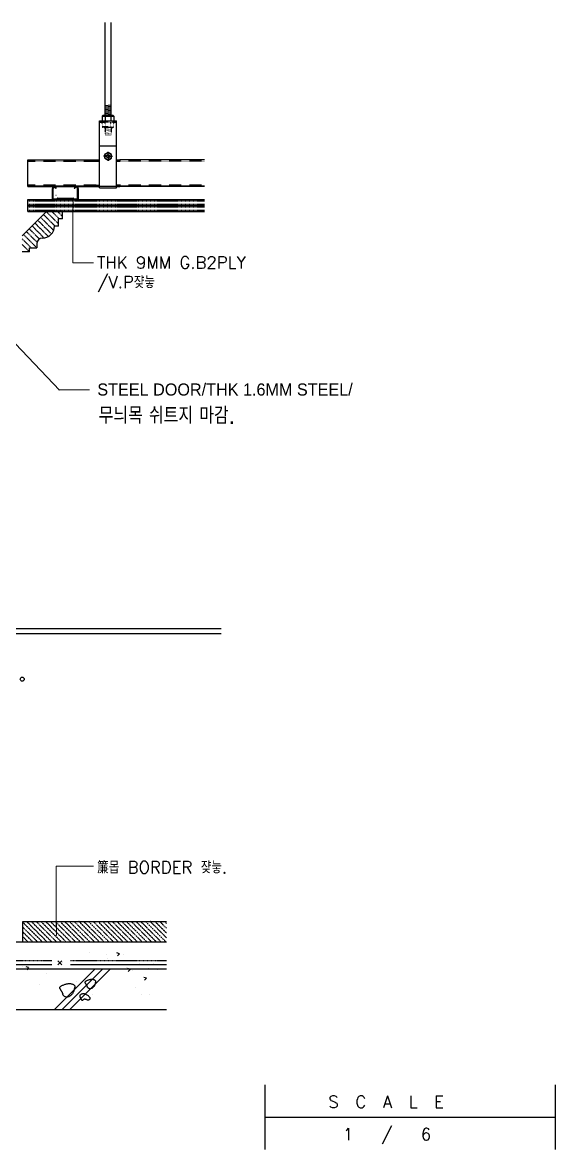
# Model space of a CAD drawing. Header units: inches. Extents: x -1249499 to 290957, y -589671 to 1013543.
# Drawn here: x -885270 to -884478, y 252000 to 253678 of the extents above; entities that cross this region are included whole.
import ezdxf

# ---------------------------------------------------------------- set-up
doc = ezdxf.new("R2010")
doc.units = ezdxf.units.IN
doc.header["$MEASUREMENT"] = 0
doc.linetypes.add('CENTER', pattern=[2, 1.25, -0.25, 0.25, -0.25])
doc.linetypes.add('HD10', pattern=[0.25, 0.15, -0.1])
for name, color, linetype in [('11', 13, 'CENTER'), ('2', 3, 'Continuous'), ('3', 2, 'Continuous'), ('31', 54, 'Continuous'), ('5', 5, 'Continuous'), ('9', 9, 'Continuous')]:
    doc.layers.add(name, color=color, linetype=linetype)
doc.layers.add('8', color=8, linetype='Continuous', lineweight=5)
doc.styles.add('HGS', font='ses.shx', dxfattribs={"height": 125, "bigfont": 'shs.shx'})
doc.styles.add('HS', font='romans', dxfattribs={"bigfont": 'hs'})

msp = doc.modelspace()

# ---------------------------------------------------------------- linework, layer by layer
at = {"layer": '11'}
for p, q in [((-885262.6, 253412.2), (-884999.5, 253412.2)), ((-885262.6, 253407.2), (-884999.5, 253407.2)), ((-885262.6, 253403.2), (-884999.5, 253403.2)), ((-885262.6, 253398.2), (-884999.5, 253398.2)), ((-885224.1, 253368.1), (-885243.5, 253387.6)), ((-885222.1, 253374.6), (-885239.3, 253391.8)), ((-885216.9, 253377.9), (-885235, 253396.1)), ((-885215.9, 253385.4), (-885226.7, 253396.2)), ((-885210.9, 253388.9), (-885218.2, 253396.2)), ((-885245.3, 253355.4), (-885260.5, 253370.6)), ((-885238.2, 253356.8), (-885256.2, 253374.9)), ((-885231.9, 253359), (-885252, 253379.1)), ((-885227.2, 253362.8), (-885247.8, 253383.3)), ((-885257.5, 253342.2), (-885270.9, 253355.5)), ((-885249.3, 253342.4), (-885269, 253362.1)), ((-885248.9, 253350.6), (-885264.7, 253366.4)), ((-885260, 253336.2), (-885270.9, 253347.1)), ((-885248.3, 252309.3), (-885269.9, 252330.8)), ((-885234.2, 252309.3), (-885264.2, 252339.3)), ((-885220, 252309.3), (-885250, 252339.3)), ((-885205.9, 252309.3), (-885235.9, 252339.3)), ((-885191.7, 252309.3), (-885221.7, 252339.3)), ((-885177.6, 252309.3), (-885207.6, 252339.3)), ((-885163.5, 252309.3), (-885193.5, 252339.3)), ((-885149.3, 252309.3), (-885179.3, 252339.3)), ((-885135.2, 252309.3), (-885165.2, 252339.3)), ((-885121, 252309.3), (-885151, 252339.3)), ((-885106.9, 252309.3), (-885136.9, 252339.3)), ((-885092.7, 252309.3), (-885122.7, 252339.3)), ((-885078.6, 252309.3), (-885108.6, 252339.3)), ((-885064.5, 252309.3), (-885094.5, 252339.3)), ((-885056.2, 252315.2), (-885080.3, 252339.3)), ((-885056.2, 252329.3), (-885066.2, 252339.3)), ((-885262.5, 252309.3), (-885269.9, 252316.7)), ((-885488.7, 252281.1), (-885226.7, 252281.1)), ((-885199.1, 252281.1), (-885056.2, 252281.1))]:
    msp.add_line(p, q, dxfattribs=at)
at = {"layer": '11', "linetype": 'HD10'}
for p, q in [((-885241.1, 252309.2), (-885269.9, 252337.9)), ((-885227, 252309.2), (-885257.1, 252339.3)), ((-885212.9, 252309.2), (-885243, 252339.3)), ((-885198.7, 252309.2), (-885228.8, 252339.3)), ((-885184.6, 252309.2), (-885213.3, 252337.9)), ((-885170.4, 252309.2), (-885200.5, 252339.3)), ((-885156.3, 252309.2), (-885186.4, 252339.3)), ((-885142.1, 252309.2), (-885172.2, 252339.3)), ((-885128, 252309.2), (-885156.7, 252337.9)), ((-885113.9, 252309.2), (-885144, 252339.3)), ((-885099.7, 252309.2), (-885129.8, 252339.3)), ((-885085.6, 252309.2), (-885115.7, 252339.3)), ((-885071.4, 252309.2), (-885100.2, 252337.9)), ((-885057.3, 252309.2), (-885087.4, 252339.3)), ((-885056.2, 252322.3), (-885073.3, 252339.3)), ((-885056.2, 252336.4), (-885059.1, 252339.3)), ((-885255.4, 252309.3), (-885269.9, 252323.8))]:
    msp.add_line(p, q, dxfattribs=at)
at = {"layer": '2'}
for p, q in [((-885758.6, 252309.3), (-885056.2, 252309.3)), ((-885758.6, 252269.1), (-885056.2, 252269.1)), ((-885758.6, 252208.5), (-885056.2, 252208.5))]:
    msp.add_line(p, q, dxfattribs=at)
at = {"layer": '3'}
for p, q in [((-885234.9, 253396.2), (-885270.9, 253360.2)), ((-885210.9, 253396.2), (-885234.9, 253396.2)), ((-885210.9, 253385.4), (-885216.9, 253385.4)), ((-885216.9, 253374.6), (-885216.9, 253385.4)), ((-885210.9, 253385.4), (-885210.9, 253396.2)), ((-885216.9, 253374.6), (-885222.9, 253374.6)), ((-885260.1, 253336.2), (-885270.9, 253336.2)), ((-885260.1, 253342.2), (-885249.3, 253342.2)), ((-885260.1, 253336.2), (-885260.1, 253342.2)), ((-885249.3, 253348.2), (-885249.3, 253342.2)), ((-885269.9, 252339.3), (-885056.2, 252339.3)), ((-885269.9, 252309.3), (-885269.9, 252339.3)), ((-885217.8, 252274.9), (-885211.8, 252280.9)), ((-885217.8, 252280.9), (-885211.8, 252274.9))]:
    msp.add_line(p, q, dxfattribs=at)
for centre, radius, start, end in [((-885240.9, 253374.6), 18, 270, 0.0921), ((-885240.9, 253348.2), 8.4, 90, 180)]:
    msp.add_arc(centre, radius, start, end, dxfattribs=at)
at = {"layer": '31'}
for p, q in [((-885147.7, 253539.4), (-885147.7, 253677.6)), ((-885138.7, 253539.4), (-885138.7, 253677.6)), ((-885147.7, 253554.1), (-885138.7, 253555.1)), ((-885147.7, 253552.1), (-885138.7, 253553.1)), ((-885151.9, 253538.4), (-885134.6, 253538.4)), ((-885151.9, 253538.4), (-885151.9, 253531.4)), ((-885149.7, 253539.4), (-885136.7, 253539.4)), ((-885147.7, 253550.1), (-885138.7, 253551.1)), ((-885147.7, 253548.1), (-885138.7, 253549.1)), ((-885147.7, 253546.1), (-885138.7, 253547.1)), ((-885147.7, 253544.1), (-885138.7, 253545.1)), ((-885147.7, 253542.1), (-885138.7, 253543.1)), ((-885147.7, 253540.1), (-885138.7, 253541.1)), ((-885147.6, 253538.4), (-885147.6, 253531.4)), ((-885138.9, 253538.4), (-885138.9, 253531.4)), ((-885134.6, 253538.4), (-885134.6, 253531.4)), ((-885155.7, 253431.4), (-885155.7, 253531.4)), ((-885155.7, 253531.4), (-885130.7, 253531.4)), ((-885151.9, 253531.4), (-885134.6, 253531.4)), ((-885130.7, 253431.4), (-885130.7, 253531.4)), ((-885130.7, 253493.6), (-885155.7, 253493.6)), ((-885143.2, 253478.6), (-885143.2, 253485.3)), ((-885262.6, 253473.4), (-885160.7, 253473.4)), ((-885262.6, 253433.4), (-885262.6, 253473.4)), ((-885143.2, 253478.6), (-885150, 253478.6)), ((-885143.2, 253484.3), (-885148.2, 253481.4)), ((-885148.2, 253481.4), (-885148.2, 253475.7)), ((-885148.2, 253475.7), (-885143.2, 253472.8)), ((-885138.2, 253481.4), (-885143.2, 253484.3)), ((-885143.2, 253478.6), (-885143.2, 253471.8)), ((-885143.2, 253478.6), (-885136.4, 253478.6)), ((-885143.2, 253472.8), (-885138.2, 253475.7)), ((-885138.2, 253475.7), (-885138.2, 253481.4)), ((-884999.5, 253473.4), (-885125.7, 253473.4)), ((-884999.5, 253433.4), (-885262.6, 253433.4)), ((-885262.6, 253433.4), (-885160.7, 253433.4)), ((-885226, 253414.8), (-885226, 253430.5)), ((-885225.1, 253430.5), (-885225.1, 253415.1)), ((-885221.1, 253420.5), (-885220.2, 253420.5)), ((-885192.5, 253430.5), (-885193.4, 253430.5)), ((-885188.5, 253415.1), (-885188.5, 253430.5)), ((-885187.6, 253430.5), (-885187.6, 253414.8)), ((-885155.7, 253431.4), (-885130.7, 253431.4)), ((-885262.6, 253414.2), (-884999.5, 253414.2)), ((-885262.6, 253396.2), (-885262.6, 253414.2)), ((-885262.6, 253405.2), (-884999.5, 253405.2)), ((-885220.2, 253414.2), (-885225.4, 253414.2)), ((-885225.1, 253415.1), (-885220.2, 253415.1)), ((-885219.8, 253415.3), (-885219, 253415.9)), ((-885219, 253415), (-885219.8, 253414.4)), ((-885218.6, 253416), (-885206.8, 253416)), ((-885206.8, 253415.1), (-885218.6, 253415.1)), ((-885206.8, 253416), (-885194.9, 253416)), ((-885194.9, 253415.1), (-885206.8, 253415.1)), ((-885194.6, 253415.9), (-885193.7, 253415.3)), ((-885193.7, 253414.4), (-885194.6, 253415)), ((-885193.4, 253415.1), (-885188.5, 253415.1)), ((-885188.2, 253414.2), (-885193.4, 253414.2)), ((-885262.6, 253396.2), (-884999.5, 253396.2)), ((-885263.7, 253336.2), (-885270.9, 253336.2))]:
    msp.add_line(p, q, dxfattribs=at)
at = {"layer": '31', "linetype": 'HD10'}
for p, q in [((-885155.7, 253529.4), (-885130.7, 253529.4)), ((-885134.6, 253529.4), (-885151.9, 253529.4)), ((-885151.9, 253522.4), (-885151.9, 253529.4)), ((-885134.6, 253522.4), (-885151.9, 253522.4)), ((-885136.7, 253521.4), (-885149.7, 253521.4)), ((-885147.7, 253521.4), (-885147.7, 253510.1)), ((-885147.7, 253520.1), (-885138.7, 253521.1)), ((-885147.7, 253518.1), (-885138.7, 253519.1)), ((-885147.6, 253522.4), (-885147.6, 253529.4)), ((-885138.9, 253522.4), (-885138.9, 253529.4)), ((-885138.7, 253521.4), (-885138.7, 253510.1)), ((-885134.6, 253522.4), (-885134.6, 253529.4)), ((-885147.7, 253516.1), (-885138.7, 253517.1)), ((-885147.7, 253514.1), (-885138.7, 253515.1)), ((-885147.7, 253512.1), (-885138.7, 253513.1)), ((-885147.7, 253510.1), (-885138.7, 253511.1)), ((-885147.7, 253510.1), (-885138.7, 253510.1)), ((-885262.6, 253471.4), (-885160.7, 253471.4)), ((-885160.7, 253473.4), (-885155.7, 253473.4)), ((-885160.7, 253471.4), (-885155.7, 253471.4)), ((-885130.7, 253473.4), (-885125.7, 253473.4)), ((-885130.7, 253471.4), (-885125.7, 253471.4)), ((-884999.5, 253471.4), (-885125.7, 253471.4)), ((-885155.7, 253435.4), (-885262.6, 253435.4)), ((-885262.6, 253435.4), (-885160.7, 253435.4)), ((-885160.7, 253435.4), (-885155.7, 253435.4)), ((-885130.7, 253435.4), (-885125.7, 253435.4)), ((-884999.5, 253435.4), (-885130.7, 253435.4)), ((-885160.7, 253433.4), (-885155.7, 253433.4)), ((-885130.7, 253433.4), (-885125.7, 253433.4))]:
    msp.add_line(p, q, dxfattribs=at)
at = {"layer": '31', "color": 54, "linetype": 'Continuous'}
for p, q in [((-884909.6, 252000), (-884909.6, 252096)), ((-884477.6, 252000), (-884477.6, 252096)), ((-884909.6, 252048), (-884477.6, 252048))]:
    msp.add_line(p, q, dxfattribs=at)
at = {"layer": '31'}
for radius in [5, 2.55]:
    msp.add_circle((-885143.2, 253478.6), radius, dxfattribs=at)
for centre, radius, start, end in [((-885149.7, 253536.6), 2.84, 40.4174, 139.5826), ((-885143.2, 253529.6), 9.88, 63.9922, 116.0078), ((-885136.7, 253536.6), 2.84, 40.4174, 139.5826), ((-885223.1, 253430.5), 2.9, 0, 180), ((-885223.1, 253430.5), 2, 90, 180), ((-885223.1, 253430.5), 2, 0, 90), ((-885190.5, 253430.5), 2.9, 0, 180), ((-885190.5, 253430.5), 2, 90, 180), ((-885190.5, 253430.5), 2, 0, 90), ((-885225.4, 253414.8), 0.6, 180, 270), ((-885220.2, 253415.7), 0.6, 270, 307.9303), ((-885220.2, 253414.8), 0.6, 270, 307.9303), ((-885218.6, 253415.4), 0.6, 90, 127.9303), ((-885218.6, 253414.5), 0.6, 90, 127.9303), ((-885194.9, 253415.4), 0.6, 52.0697, 90), ((-885194.9, 253414.5), 0.6, 52.0697, 90), ((-885193.4, 253415.7), 0.6, 232.0697, 270), ((-885193.4, 253414.8), 0.6, 232.0697, 270), ((-885188.2, 253414.8), 0.6, 270, 0)]:
    msp.add_arc(centre, radius, start, end, dxfattribs=at)
at = {"layer": '31', "linetype": 'HD10'}
for centre, radius, start, end in [((-885149.7, 253524.3), 2.84, 220.4174, 319.5826), ((-885143.2, 253531.3), 9.88, 243.9922, 296.0078), ((-885136.7, 253524.3), 2.84, 220.4174, 319.5826)]:
    msp.add_arc(centre, radius, start, end, dxfattribs=at)
at = {"layer": '5', "linetype": 'Continuous'}
for p, q in [((-885397, 252768.1), (-884974.7, 252768.1)), ((-885391.5, 252775.3), (-884974.7, 252775.3))]:
    msp.add_line(p, q, dxfattribs=at)
at = {"layer": '5'}
for p, q in [((-885210.2, 252278.4), (-885210.2, 252278.4)), ((-885171.1, 252293.3), (-885171.1, 252293.3)), ((-885145, 252290.5), (-885145, 252290.5)), ((-885144.1, 252284.9), (-885144.1, 252284.9)), ((-885126.3, 252291.2), (-885129.9, 252292.5)), ((-885126.3, 252291.2), (-885128.9, 252288.1)), ((-885120.8, 252281.2), (-885120.8, 252281.2)), ((-885119.9, 252290.5), (-885119.9, 252290.5)), ((-885088.2, 252281.2), (-885088.2, 252281.2)), ((-885488.7, 252275.1), (-885226.7, 252275.1)), ((-885269.8, 252272.8), (-885269.8, 252272.8)), ((-885261.3, 252270.7), (-885264.9, 252272)), ((-885261.3, 252270.7), (-885264, 252267.6)), ((-885235.4, 252262.6), (-885235.4, 252262.6)), ((-885222.6, 252208.5), (-885162.1, 252269.1)), ((-885211.3, 252208.5), (-885150.8, 252269.1)), ((-885200, 252208.5), (-885139.5, 252269.1)), ((-885199.1, 252275.1), (-885056.2, 252275.1)), ((-885197.2, 252269.1), (-885197.2, 252269.1)), ((-885116.2, 252271), (-885116.2, 252271)), ((-885110.5, 252267.9), (-885114, 252269.2)), ((-885110.5, 252267.9), (-885113.1, 252264.8)), ((-885106.8, 252266.3), (-885106.8, 252266.3)), ((-885096.6, 252276.5), (-885096.6, 252276.5)), ((-885083.6, 252270), (-885083.6, 252270)), ((-885075.2, 252276.5), (-885075.2, 252276.5)), ((-885069.6, 252267.2), (-885069.6, 252267.2)), ((-885244.7, 252245.8), (-885244.7, 252245.8)), ((-885213.2, 252243.1), (-885212.6, 252243.5)), ((-885212.6, 252243.5), (-885211.8, 252243.9)), ((-885211.8, 252243.9), (-885211, 252244.4)), ((-885211, 252244.4), (-885210.1, 252244.8)), ((-885210.1, 252244.8), (-885209.2, 252245.2)), ((-885209.2, 252245.2), (-885208.2, 252245.6)), ((-885208.2, 252245.6), (-885207.1, 252245.9)), ((-885207.1, 252245.9), (-885206, 252246.2)), ((-885206, 252246.2), (-885204.9, 252246.5)), ((-885204.9, 252246.5), (-885203.7, 252246.7)), ((-885203.7, 252246.7), (-885202.6, 252246.9)), ((-885202.6, 252246.9), (-885201.4, 252247)), ((-885201.4, 252247), (-885200.3, 252247)), ((-885200.3, 252247), (-885199.2, 252247)), ((-885199.2, 252247), (-885198.2, 252246.8)), ((-885198.2, 252246.8), (-885197.2, 252246.6)), ((-885197.2, 252246.6), (-885196.3, 252246.3)), ((-885196.3, 252246.3), (-885195.5, 252245.9)), ((-885195.5, 252245.9), (-885194.7, 252245.4)), ((-885194.7, 252245.4), (-885194.1, 252245)), ((-885194.1, 252245), (-885193.5, 252244.5)), ((-885193.5, 252244.5), (-885193.1, 252243.9)), ((-885193.1, 252243.9), (-885192.8, 252243.4)), ((-885192.8, 252243.4), (-885192.6, 252242.9)), ((-885190.7, 252250.5), (-885190.7, 252250.5)), ((-885177.3, 252249.1), (-885177.2, 252249.4)), ((-885177.3, 252248.9), (-885177.3, 252249.1)), ((-885177.2, 252248.6), (-885177.3, 252248.9)), ((-885177.2, 252249.4), (-885177.1, 252249.6)), ((-885177.1, 252248.3), (-885177.2, 252248.6)), ((-885177.1, 252249.6), (-885176.9, 252249.9)), ((-885177, 252248), (-885177.1, 252248.3)), ((-885176.9, 252247.7), (-885177, 252248)), ((-885176.9, 252249.9), (-885176.7, 252250.1)), ((-885176.7, 252247.4), (-885176.9, 252247.7)), ((-885176.7, 252250.1), (-885176.4, 252250.4)), ((-885176.5, 252247.1), (-885176.7, 252247.4)), ((-885176.3, 252246.8), (-885176.5, 252247.1)), ((-885176.4, 252250.4), (-885176, 252250.6)), ((-885176.1, 252246.4), (-885176.3, 252246.8)), ((-885175.9, 252246.1), (-885176.1, 252246.4)), ((-885176, 252250.6), (-885175.6, 252250.9)), ((-885175.7, 252245.8), (-885175.9, 252246.1)), ((-885175.5, 252245.5), (-885175.7, 252245.8)), ((-885175.6, 252250.9), (-885175.1, 252251.2)), ((-885175.3, 252245.3), (-885175.5, 252245.5)), ((-885175.1, 252245), (-885175.3, 252245.3)), ((-885175.1, 252251.2), (-885174.5, 252251.5)), ((-885175, 252244.8), (-885175.1, 252245)), ((-885174.8, 252244.5), (-885175, 252244.8)), ((-885174.6, 252244.2), (-885174.8, 252244.5)), ((-885174.5, 252243.9), (-885174.6, 252244.2)), ((-885174.5, 252251.5), (-885173.9, 252251.8)), ((-885174.4, 252243.6), (-885174.5, 252243.9)), ((-885174.3, 252243.3), (-885174.4, 252243.6)), ((-885174.2, 252242.9), (-885174.3, 252243.3)), ((-885173.9, 252251.8), (-885173.2, 252252.1)), ((-885173.2, 252252.1), (-885172.5, 252252.4)), ((-885172.5, 252252.4), (-885171.8, 252252.6)), ((-885171.8, 252252.6), (-885171, 252252.8)), ((-885171, 252252.8), (-885170.2, 252253)), ((-885170.2, 252253), (-885169.4, 252253.2)), ((-885169.4, 252253.2), (-885168.6, 252253.3)), ((-885168.6, 252253.3), (-885167.8, 252253.4)), ((-885167.8, 252253.4), (-885167, 252253.4)), ((-885167, 252253.4), (-885166.2, 252253.3)), ((-885166.2, 252253.3), (-885165.5, 252253.2)), ((-885165.5, 252253.2), (-885164.8, 252253.1)), ((-885164.8, 252253.1), (-885164.2, 252252.8)), ((-885164.2, 252252.8), (-885163.6, 252252.6)), ((-885163.8, 252243.2), (-885164.2, 252242.8)), ((-885163.5, 252243.7), (-885163.8, 252243.2)), ((-885163.6, 252252.6), (-885163.1, 252252.3)), ((-885163.3, 252244.1), (-885163.5, 252243.7)), ((-885163.1, 252244.6), (-885163.3, 252244.1)), ((-885163.1, 252252.3), (-885162.6, 252251.9)), ((-885162.9, 252245), (-885163.1, 252244.6)), ((-885162.7, 252245.4), (-885162.9, 252245)), ((-885162.6, 252245.8), (-885162.7, 252245.4)), ((-885162.6, 252251.9), (-885162.3, 252251.6)), ((-885162.5, 252246.2), (-885162.6, 252245.8)), ((-885162.4, 252246.6), (-885162.5, 252246.2)), ((-885162.3, 252247.3), (-885162.4, 252246.9)), ((-885162.4, 252246.9), (-885162.4, 252246.6)), ((-885162.3, 252251.6), (-885162, 252251.2)), ((-885162.2, 252247.9), (-885162.3, 252247.6)), ((-885162.3, 252247.6), (-885162.3, 252247.3)), ((-885162.1, 252248.2), (-885162.2, 252247.9)), ((-885162, 252248.6), (-885162.1, 252248.2)), ((-885162, 252251.2), (-885161.7, 252250.9)), ((-885161.9, 252248.9), (-885162, 252248.6)), ((-885161.7, 252249.2), (-885161.9, 252248.9)), ((-885161.7, 252250.9), (-885161.6, 252250.5)), ((-885161.6, 252249.8), (-885161.7, 252249.5)), ((-885161.7, 252249.5), (-885161.7, 252249.2)), ((-885161.6, 252250.5), (-885161.6, 252250.2)), ((-885161.6, 252250.2), (-885161.6, 252249.8)), ((-885153.4, 252255.1), (-885153.4, 252255.1)), ((-885086.2, 252254.9), (-885089.8, 252256.2)), ((-885086.2, 252254.9), (-885088.9, 252251.8)), ((-885214.9, 252241.3), (-885214.7, 252241.6)), ((-885214.9, 252240.9), (-885214.9, 252241.3)), ((-885214.9, 252240.6), (-885214.9, 252240.9)), ((-885214.9, 252240.2), (-885214.9, 252240.6)), ((-885214.8, 252239.8), (-885214.9, 252240.2)), ((-885214.6, 252239.4), (-885214.8, 252239.8)), ((-885214.7, 252241.6), (-885214.5, 252242)), ((-885214.4, 252239), (-885214.6, 252239.4)), ((-885214.5, 252242), (-885214.2, 252242.3)), ((-885214.1, 252238.5), (-885214.4, 252239)), ((-885214.2, 252242.3), (-885213.7, 252242.7)), ((-885213.9, 252238), (-885214.1, 252238.5)), ((-885213.6, 252237.6), (-885213.9, 252238)), ((-885213.7, 252242.7), (-885213.2, 252243.1)), ((-885213.3, 252237.1), (-885213.6, 252237.6)), ((-885213, 252236.7), (-885213.3, 252237.1)), ((-885212.7, 252236.2), (-885213, 252236.7)), ((-885212.4, 252235.8), (-885212.7, 252236.2)), ((-885212.2, 252235.5), (-885212.4, 252235.8)), ((-885211.9, 252235.1), (-885212.2, 252235.5)), ((-885211.7, 252234.7), (-885211.9, 252235.1)), ((-885211.4, 252234.4), (-885211.7, 252234.7)), ((-885211.2, 252234), (-885211.4, 252234.4)), ((-885211, 252233.5), (-885211.2, 252234)), ((-885210.8, 252233.1), (-885211, 252233.5)), ((-885210.7, 252232.6), (-885210.8, 252233.1)), ((-885210.5, 252232), (-885210.7, 252232.6)), ((-885210.4, 252231.5), (-885210.5, 252232)), ((-885210.2, 252230.9), (-885210.4, 252231.5)), ((-885209.9, 252230.3), (-885210.2, 252230.9)), ((-885209.7, 252229.7), (-885209.9, 252230.3)), ((-885209.3, 252229.2), (-885209.7, 252229.7)), ((-885209.4, 252231.8), (-885209.4, 252231.8)), ((-885208.9, 252228.6), (-885209.3, 252229.2)), ((-885208.4, 252228.2), (-885208.9, 252228.6)), ((-885207.8, 252227.7), (-885208.4, 252228.2)), ((-885207.2, 252227.4), (-885207.8, 252227.7)), ((-885206.5, 252227.1), (-885207.2, 252227.4)), ((-885205.7, 252226.9), (-885206.5, 252227.1)), ((-885204.9, 252226.7), (-885205.7, 252226.9)), ((-885204.1, 252226.7), (-885204.9, 252226.7)), ((-885203.3, 252226.8), (-885204.1, 252226.7)), ((-885202.5, 252227), (-885203.3, 252226.8)), ((-885201.7, 252227.3), (-885202.5, 252227)), ((-885200.9, 252227.7), (-885201.7, 252227.3)), ((-885200.1, 252228.2), (-885200.9, 252227.7)), ((-885199.4, 252228.7), (-885200.1, 252228.2)), ((-885198.6, 252229.3), (-885199.4, 252228.7)), ((-885198, 252229.9), (-885198.6, 252229.3)), ((-885197.3, 252230.6), (-885198, 252229.9)), ((-885196.8, 252231.2), (-885197.3, 252230.6)), ((-885196.2, 252231.9), (-885196.8, 252231.2)), ((-885195.8, 252232.5), (-885196.2, 252231.9)), ((-885195.4, 252233.2), (-885195.8, 252232.5)), ((-885195, 252233.8), (-885195.4, 252233.2)), ((-885194.7, 252234.5), (-885195, 252233.8)), ((-885194.4, 252235.1), (-885194.7, 252234.5)), ((-885194.2, 252235.7), (-885194.4, 252235.1)), ((-885194, 252236.2), (-885194.2, 252235.7)), ((-885193.9, 252236.8), (-885194, 252236.2)), ((-885193.8, 252237.3), (-885193.9, 252236.8)), ((-885193.7, 252237.8), (-885193.8, 252237.3)), ((-885193.6, 252238.3), (-885193.7, 252237.8)), ((-885193.5, 252238.8), (-885193.6, 252238.3)), ((-885193.4, 252239.2), (-885193.5, 252238.8)), ((-885193.3, 252239.7), (-885193.4, 252239.2)), ((-885193.1, 252240.2), (-885193.3, 252239.7)), ((-885193, 252240.6), (-885193.1, 252240.2)), ((-885192.8, 252241.1), (-885193, 252240.6)), ((-885192.7, 252241.5), (-885192.8, 252241.1)), ((-885192.6, 252242), (-885192.7, 252241.5)), ((-885192.6, 252242.9), (-885192.5, 252242.4)), ((-885192.5, 252242.4), (-885192.6, 252242)), ((-885185.1, 252229), (-885185.2, 252228.4)), ((-885185.2, 252228.4), (-885185.1, 252227.9)), ((-885185, 252229.5), (-885185.1, 252229)), ((-885185.1, 252227.9), (-885185, 252227.3)), ((-885184.7, 252229.9), (-885185, 252229.5)), ((-885185, 252227.3), (-885184.8, 252226.8)), ((-885184.8, 252226.8), (-885184.5, 252226.2)), ((-885184.2, 252230.4), (-885184.7, 252229.9)), ((-885183.7, 252230.8), (-885184.2, 252230.4)), ((-885183, 252231.1), (-885183.7, 252230.8)), ((-885182.2, 252231.4), (-885183, 252231.1)), ((-885181.3, 252231.6), (-885182.2, 252231.4)), ((-885180.4, 252231.6), (-885181.3, 252231.6)), ((-885179.4, 252231.6), (-885180.4, 252231.6)), ((-885178.4, 252231.5), (-885179.4, 252231.6)), ((-885177.3, 252231.2), (-885178.4, 252231.5)), ((-885176.3, 252230.8), (-885177.3, 252231.2)), ((-885175.3, 252230.3), (-885176.3, 252230.8)), ((-885174.3, 252229.8), (-885175.3, 252230.3)), ((-885173.4, 252229.2), (-885174.3, 252229.8)), ((-885174, 252242.5), (-885174.2, 252242.9)), ((-885173.9, 252242.1), (-885174, 252242.5)), ((-885173.8, 252241.7), (-885173.9, 252242.1)), ((-885173.6, 252241.3), (-885173.8, 252241.7)), ((-885173.3, 252240.9), (-885173.6, 252241.3)), ((-885172.5, 252228.5), (-885173.4, 252229.2)), ((-885173, 252240.5), (-885173.3, 252240.9)), ((-885172.7, 252240.2), (-885173, 252240.5)), ((-885172.3, 252239.9), (-885172.7, 252240.2)), ((-885171.8, 252227.9), (-885172.5, 252228.5)), ((-885171.8, 252239.6), (-885172.3, 252239.9)), ((-885171.3, 252239.4), (-885171.8, 252239.6)), ((-885171.1, 252227.4), (-885171.8, 252227.9)), ((-885170.8, 252239.3), (-885171.3, 252239.4)), ((-885170.6, 252226.8), (-885171.1, 252227.4)), ((-885170.3, 252239.2), (-885170.8, 252239.3)), ((-885170.2, 252226.4), (-885170.6, 252226.8)), ((-885169.7, 252239.2), (-885170.3, 252239.2)), ((-885169.1, 252239.2), (-885169.7, 252239.2)), ((-885168.5, 252239.4), (-885169.1, 252239.2)), ((-885168, 252239.6), (-885168.5, 252239.4)), ((-885167.4, 252239.8), (-885168, 252239.6)), ((-885166.9, 252240.2), (-885167.4, 252239.8)), ((-885166.3, 252240.6), (-885166.9, 252240.2)), ((-885165.8, 252241), (-885166.3, 252240.6)), ((-885166.2, 252230.2), (-885166.2, 252230.2)), ((-885165.4, 252241.4), (-885165.8, 252241)), ((-885164.9, 252241.9), (-885165.4, 252241.4)), ((-885164.5, 252242.3), (-885164.9, 252241.9)), ((-885164.2, 252242.8), (-885164.5, 252242.3)), ((-885102.2, 252241.2), (-885102.2, 252241.2)), ((-885093.8, 252230.9), (-885093.8, 252230.9)), ((-885081.7, 252230.9), (-885081.7, 252230.9)), ((-885184.5, 252226.2), (-885184.2, 252225.6)), ((-885184.2, 252225.6), (-885183.9, 252225)), ((-885183.9, 252225), (-885183.6, 252224.4)), ((-885183.6, 252224.4), (-885183.3, 252223.8)), ((-885183.3, 252223.8), (-885183, 252223.3)), ((-885183, 252223.3), (-885182.7, 252222.9)), ((-885182.7, 252222.9), (-885182.3, 252222.5)), ((-885182.3, 252222.5), (-885182, 252222.2)), ((-885182, 252222.2), (-885181.7, 252222.1)), ((-885181.7, 252222.1), (-885181.4, 252222.1)), ((-885181.4, 252222.1), (-885181.1, 252222.2)), ((-885181.1, 252222.2), (-885180.8, 252222.4)), ((-885180.8, 252222.4), (-885180.5, 252222.6)), ((-885180.5, 252222.6), (-885180.1, 252222.9)), ((-885180.1, 252222.9), (-885179.8, 252223.2)), ((-885179.8, 252223.2), (-885179.5, 252223.5)), ((-885179.5, 252223.5), (-885179.1, 252223.7)), ((-885179.1, 252223.7), (-885178.7, 252223.9)), ((-885178.7, 252223.9), (-885178.3, 252224)), ((-885178.3, 252224), (-885177.8, 252224)), ((-885177.8, 252224), (-885177.4, 252224)), ((-885177.4, 252224), (-885177, 252223.9)), ((-885177, 252223.9), (-885176.5, 252223.8)), ((-885176.5, 252223.8), (-885176.1, 252223.7)), ((-885176.1, 252223.7), (-885175.7, 252223.5)), ((-885175.7, 252223.5), (-885175.4, 252223.3)), ((-885175.4, 252223.3), (-885175, 252223.1)), ((-885175, 252223.1), (-885174.7, 252223)), ((-885174.7, 252223), (-885174.3, 252222.8)), ((-885174.3, 252222.8), (-885174, 252222.7)), ((-885174, 252222.7), (-885173.6, 252222.6)), ((-885173.6, 252222.6), (-885173.3, 252222.5)), ((-885173.3, 252222.5), (-885172.9, 252222.5)), ((-885172.9, 252222.5), (-885172.5, 252222.5)), ((-885172.5, 252222.5), (-885172.1, 252222.7)), ((-885172.1, 252222.7), (-885171.7, 252222.8)), ((-885171.7, 252222.8), (-885171.3, 252223)), ((-885171.3, 252223), (-885170.9, 252223.3)), ((-885170.9, 252223.3), (-885170.6, 252223.5)), ((-885170.6, 252223.5), (-885170.3, 252223.8)), ((-885170.3, 252223.8), (-885170, 252224.2)), ((-885169.9, 252225.9), (-885170.2, 252226.4)), ((-885170, 252224.2), (-885169.8, 252224.5)), ((-885169.8, 252225.5), (-885169.9, 252225.9)), ((-885169.7, 252225.1), (-885169.8, 252225.5)), ((-885169.8, 252224.5), (-885169.7, 252224.8)), ((-885169.7, 252224.8), (-885169.7, 252225.1))]:
    msp.add_line(p, q, dxfattribs=at)
at = {"layer": '5', "color": 40}
msp.add_circle((-885270.9, 252700.1), 3, dxfattribs=at)
at = {"layer": '8'}
for p, q in [((-885195.6, 253391.4), (-885195, 253410.9)), ((-885164.8, 253319.9), (-885195.6, 253319.9)), ((-885215.3, 253130.5), (-885290.1, 253209.2)), ((-885170.6, 253130.8), (-885216.8, 253130.8)), ((-885164.8, 252421.7), (-885220.3, 252421.7)), ((-885220.1, 252337.9), (-885220, 252318.4))]:
    msp.add_line(p, q, dxfattribs=at)
at = {"layer": '8', "linetype": 'Continuous'}
for p, q in [((-885195.6, 253396.4), (-885195.6, 253319.9)), ((-885220.3, 252333), (-885220.3, 252421.7))]:
    msp.add_line(p, q, dxfattribs=at)

# ---------------------------------------------------------------- texts
at = {"layer": '9'}
for s, height, style, p in [('THK 9MM G.B2PLY', 18, 'HS', (-885159.6, 253311.2)), ('/V.P쟞늫', 18, 'HS', (-885159.6, 253282.2)), ('STEEL DOOR/THK 1.6MM STEEL/', 18, 'HGS', (-885159.1, 253122.3)), ('무늬목 쉬트지 마감.', 25, 'HGS', (-885157.1, 253080.2)), ('簾몹 BORDER 쟞늫.', 18, 'HS', (-885159.2, 252411))]:
    msp.add_text(s, height=height, dxfattribs=dict(at, style=style)).set_placement(p)
at = {"layer": '9', "color": 141, "linetype": 'Continuous', "style": 'HS'}
for s, p in [('S  C  A  L  E', (-884815.4, 252061.9)), ('1   /   6', (-884793.7, 252013.7))]:
    msp.add_text(s, height=18, dxfattribs=at).set_placement(p)

doc.saveas('drawing.dxf')
